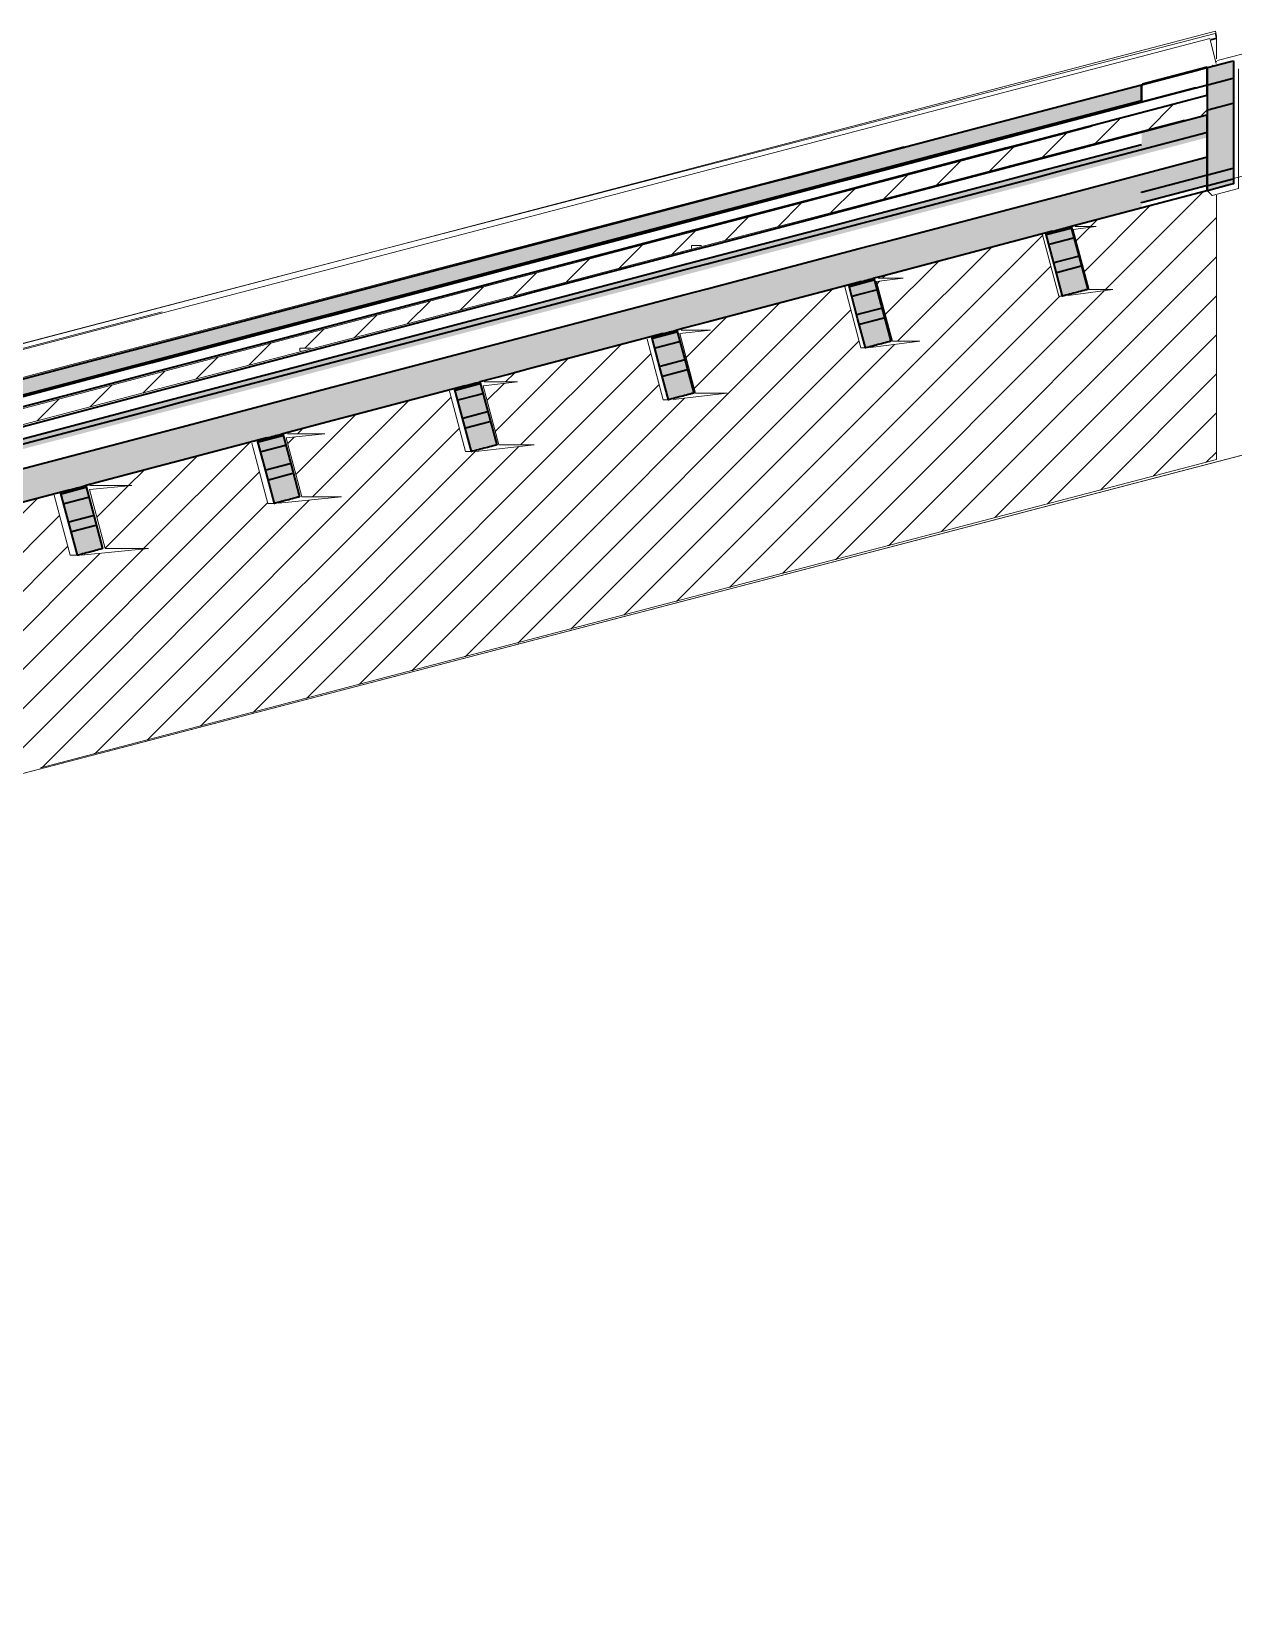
# Model space of a CAD drawing. Header units: millimetres. Extents: x 0 to 135734, y 0 to 59400.
# Drawn here: x 34627 to 37392, y 30054 to 33650 of the extents above; entities that cross this region are included whole.
import ezdxf

# ---------------------------------------------------------------- set-up
doc = ezdxf.new("R2010")
doc.units = ezdxf.units.MM
for name, color, linetype, lineweight in [('01_切断（構造・壁）', 7, 'Continuous', 35), ('03_切断（ガラス）', 5, 'Continuous', 13), ('05_断熱（仮）', 2, 'Continuous', 9), ('10_見えがかり', 7, 'Continuous', 13), ('12_見えがかり（ガラス）', 5, 'Continuous', 9), ('14_鏡面', 8, 'Continuous', 9)]:
    doc.layers.add(name, color=color, linetype=linetype, lineweight=lineweight)

msp = doc.modelspace()

# ---------------------------------------------------------------- hatches: boundary and pattern name
at = {"layer": '01_切断（構造・壁）', "true_color": 0xe9dcc4}
for points in [[(37391.5, 33582.2), (37391.5, 33332.7), (37391.5, 33299.2), (37384.4, 33297.4), (37331.5, 33283.3), (37331.5, 33532.8), (37331.5, 33566.3), (37384.4, 33580.4)], [(37180.3, 33280.1), (37305.7, 33313.1), (37330.1, 33319.5), (37330.1, 33313), (37330.1, 33295.5), (37305.7, 33289.1), (37180.3, 33256.1)], [(37391.5, 33311.2), (37384.4, 33309.4), (37331.5, 33295.3), (37331.5, 33319.3), (37384.4, 33333.4), (37391.5, 33335.2), (37391.5, 33332.7)], [(36976, 33190.4), (36980.2, 33191.5), (36984.4, 33192.6), (36988.6, 33193.7), (36992.8, 33194.8), (36997, 33195.9), (37001.2, 33197), (37005.4, 33198.2), (37009.6, 33199.3), (37013.7, 33200.4), (37013.8, 33200.4), (37013.9, 33200.4), (37014, 33200.4), (37014.1, 33200.5), (37014.3, 33200.5), (37014.5, 33200.6), (37014.9, 33200.7), (37015.5, 33200.8), (37016.6, 33201.1), (37017.9, 33201.5), (37035.9, 33133.9), (37056.5, 33056.5), (37055.2, 33056.2), (37054, 33055.9), (37053.4, 33055.7), (37053.1, 33055.6), (37052.8, 33055.6), (37052.7, 33055.5), (37052.5, 33055.5), (37052.4, 33055.5), (37052.4, 33055.4), (37052.3, 33055.4), (37048.1, 33054.3), (37043.9, 33053.2), (37039.7, 33052.1), (37035.5, 33051), (37031.3, 33049.8), (37027.2, 33048.7), (37023, 33047.6), (37018.8, 33046.5), (37014.6, 33045.4), (37010.4, 33044.3), (37006.2, 33043.2), (37001.2, 33041.8), (36998.5, 33041.1), (36980.5, 33108.8), (36959.9, 33186.1), (36962.6, 33186.8), (36967.7, 33188.1), (36971.8, 33189.2)], [(36966.9, 33160), (36960.9, 33182.4), (37019, 33197.7), (37024.9, 33175.2)], [(36980.5, 33108.8), (36978.1, 33117.9), (36987.7, 33120.4), (37036.1, 33133.2), (37042.1, 33110.7), (36987.7, 33096.4), (36984, 33095.5)], [(36522.9, 33071.2), (36527.1, 33072.3), (36531.3, 33073.4), (36535.5, 33074.5), (36539.7, 33075.7), (36543.9, 33076.8), (36548.1, 33077.9), (36552.3, 33079), (36556.4, 33080.1), (36560.6, 33081.2), (36560.7, 33081.2), (36560.8, 33081.3), (36560.9, 33081.3), (36561, 33081.3), (36561.2, 33081.4), (36561.4, 33081.4), (36561.8, 33081.5), (36562.4, 33081.7), (36563.5, 33082), (36564.8, 33082.3), (36582.9, 33014.5), (36603.4, 32937.4), (36602.1, 32937), (36600.9, 32936.7), (36600.3, 32936.6), (36600, 32936.5), (36599.7, 32936.4), (36599.6, 32936.3), (36599.4, 32936.3), (36599.3, 32936.3), (36599.3, 32936.3), (36599.2, 32936.3), (36595, 32935.1), (36590.8, 32934), (36586.6, 32932.9), (36582.4, 32931.8), (36578.2, 32930.7), (36574.1, 32929.6), (36569.9, 32928.5), (36565.7, 32927.4), (36561.5, 32926.2), (36557.3, 32925.1), (36553.1, 32924), (36548.1, 32922.7), (36545.4, 32922), (36527.3, 32989.9), (36506.8, 33066.9), (36509.5, 33067.6), (36514.5, 33069), (36518.7, 33070.1)], [(36528.2, 33044.6), (36513.8, 33040.8), (36507.8, 33063.2), (36528.2, 33068.6), (36565.8, 33078.5), (36571.8, 33056.1)], [(36527.3, 32989.9), (36524.9, 32998.8), (36531.1, 33000.4), (36583, 33014), (36589, 32991.6), (36584.3, 32990.3), (36531.1, 32976.4), (36530.9, 32976.3)], [(36069.8, 32952), (36074, 32953.2), (36078.2, 32954.3), (36082.4, 32955.4), (36086.6, 32956.5), (36090.8, 32957.6), (36095, 32958.7), (36099.2, 32959.8), (36103.3, 32960.9), (36107.5, 32962.1), (36107.6, 32962.1), (36107.7, 32962.1), (36107.8, 32962.1), (36107.9, 32962.2), (36108.1, 32962.2), (36108.3, 32962.3), (36108.7, 32962.4), (36109.3, 32962.5), (36110.4, 32962.8), (36111.7, 32963.2), (36129.8, 32895.1), (36150.3, 32818.2), (36149, 32817.9), (36147.8, 32817.6), (36147.2, 32817.4), (36146.9, 32817.3), (36146.6, 32817.2), (36146.5, 32817.2), (36146.3, 32817.2), (36146.2, 32817.1), (36146.2, 32817.1), (36146.1, 32817.1), (36141.9, 32816), (36137.7, 32814.9), (36133.5, 32813.8), (36129.3, 32812.6), (36125.2, 32811.5), (36121, 32810.4), (36116.8, 32809.3), (36112.6, 32808.2), (36108.4, 32807.1), (36104.2, 32806), (36100, 32804.9), (36095, 32803.5), (36092.3, 32802.8), (36074.1, 32871), (36053.7, 32947.8), (36056.4, 32948.5), (36061.4, 32949.8), (36065.6, 32950.9)], [(36060.7, 32921.6), (36054.7, 32944), (36056.4, 32944.5), (36112.7, 32959.4), (36118.7, 32936.9)], [(36074.1, 32871), (36071.8, 32879.6), (36127.7, 32894.3), (36129.9, 32894.9), (36135.9, 32872.4), (36127.7, 32870.3), (36077.8, 32857.2)], [(35616.7, 32832.9), (35620.9, 32834), (35625.1, 32835.1), (35629.3, 32836.2), (35633.5, 32837.3), (35637.7, 32838.4), (35641.9, 32839.6), (35646, 32840.7), (35650.2, 32841.8), (35654.4, 32842.9), (35658.6, 32844), (35676.8, 32775.7), (35697.2, 32699), (35693, 32697.9), (35688.8, 32696.8), (35684.6, 32695.7), (35680.4, 32694.6), (35676.2, 32693.5), (35672.1, 32692.4), (35667.9, 32691.3), (35663.7, 32690.1), (35659.5, 32689), (35655.3, 32687.9), (35651.1, 32686.8), (35646.9, 32685.7), (35641.9, 32684.4), (35639.2, 32683.6), (35620.9, 32752.1), (35600.6, 32828.6), (35603.3, 32829.3), (35608.3, 32830.7), (35612.5, 32831.8)], [(35650.5, 32813.8), (35607.5, 32802.5), (35601.6, 32824.9), (35650.5, 32837.8), (35659.6, 32840.2), (35665.6, 32817.7)], [(35682.8, 32753.3), (35624.7, 32738), (35620.9, 32752.1), (35618.7, 32760.4), (35676.8, 32775.7), (35676.8, 32775.7)], [(35163.6, 32713.7), (35167.8, 32714.8), (35172, 32715.9), (35176.2, 32717.1), (35180.4, 32718.2), (35184.6, 32719.3), (35188.7, 32720.4), (35192.9, 32721.5), (35197.1, 32722.6), (35201.3, 32723.7), (35201.4, 32723.8), (35201.5, 32723.8), (35201.6, 32723.8), (35201.7, 32723.8), (35201.9, 32723.9), (35202.1, 32723.9), (35202.4, 32724), (35203, 32724.2), (35204.2, 32724.5), (35205.5, 32724.8), (35223.8, 32656.3), (35244.1, 32579.9), (35242.8, 32579.5), (35241.6, 32579.2), (35241, 32579.1), (35240.7, 32579), (35240.4, 32578.9), (35240.3, 32578.9), (35240.1, 32578.8), (35240.1, 32578.8), (35240, 32578.8), (35239.9, 32578.8), (35235.7, 32577.7), (35231.5, 32576.5), (35227.3, 32575.4), (35223.2, 32574.3), (35219, 32573.2), (35214.8, 32572.1), (35210.6, 32571), (35206.4, 32569.9), (35202.2, 32568.8), (35198, 32567.7), (35193.8, 32566.5), (35188.8, 32565.2), (35186.1, 32564.5), (35167.8, 32633.1), (35147.5, 32709.4), (35150.2, 32710.2), (35155.2, 32711.5), (35159.4, 32712.6)], [(35154.4, 32683.3), (35148.5, 32705.7), (35206.5, 32721), (35212.5, 32698.6)], [(35229.7, 32634.1), (35171.6, 32618.8), (35167.8, 32633.1), (35165.6, 32641.3), (35223.7, 32656.5), (35223.8, 32656.3)], [(34710.5, 32594.6), (34714.7, 32595.7), (34718.9, 32596.8), (34723.1, 32597.9), (34727.3, 32599), (34731.4, 32600.1), (34735.6, 32601.2), (34739.8, 32602.3), (34744, 32603.5), (34748.2, 32604.6), (34748.3, 32604.6), (34748.4, 32604.6), (34748.5, 32604.6), (34748.6, 32604.7), (34748.8, 32604.7), (34749, 32604.8), (34749.3, 32604.9), (34749.9, 32605), (34751.1, 32605.3), (34752.4, 32605.7), (34770.7, 32536.8), (34791, 32460.7), (34789.7, 32460.4), (34788.5, 32460.1), (34788, 32459.9), (34787.6, 32459.8), (34787.4, 32459.8), (34787.2, 32459.7), (34787.1, 32459.7), (34787, 32459.7), (34786.9, 32459.6), (34786.8, 32459.6), (34782.6, 32458.5), (34778.4, 32457.4), (34774.3, 32456.3), (34770.1, 32455.2), (34765.9, 32454.1), (34761.7, 32452.9), (34757.5, 32451.8), (34753.3, 32450.7), (34749.1, 32449.6), (34744.9, 32448.5), (34740.8, 32447.4), (34735.7, 32446), (34732.9, 32445.3), (34714.6, 32514.2), (34694.3, 32590.3), (34697.1, 32591), (34702.1, 32592.3), (34706.3, 32593.4)], [(34701.3, 32564.1), (34695.3, 32586.6), (34753.4, 32601.8), (34759.4, 32579.4)], [(34776.6, 32514.9), (34718.5, 32499.7), (34714.6, 32514.2), (34712.5, 32522.1), (34770.6, 32537.4), (34770.7, 32536.8)]]:
    msp.add_hatch(color=8, dxfattribs=at).paths.add_polyline_path(points)
at = {"layer": '01_切断（構造・壁）'}
msp.add_hatch(color=7, dxfattribs=at).paths.add_polyline_path([(25725, 30477.5), (25658, 30459.9), (25316.2, 30370), (25316.2, 30376.1), (25316.2, 30407), (25658, 30496.9), (25725, 30514.5), (26067.2, 30604.5), (26134.3, 30622.2), (26476.6, 30712.1), (26543.6, 30729.8), (26885.9, 30819.8), (26953, 30837.5), (27295.3, 30927.4), (27362.3, 30945.1), (27704.6, 31035.1), (27771.6, 31052.8), (28114, 31142.7), (28181, 31160.4), (28523.3, 31250.4), (28590.3, 31268.1), (28932.7, 31358), (28999.6, 31375.7), (29342, 31465.7), (29409, 31483.4), (29751.4, 31573.4), (29818.3, 31591), (30160.8, 31681), (30227.6, 31698.7), (30570.1, 31788.7), (30637, 31806.3), (30979.5, 31896.3), (31046.3, 31914), (31388.8, 32004), (31455.6, 32021.6), (31798.2, 32111.6), (31865, 32129.3), (32207.5, 32219.3), (32274.3, 32236.9), (32616.9, 32326.9), (32683.6, 32344.6), (33026.2, 32434.6), (33093, 32452.2), (33435.6, 32542.3), (33502.3, 32559.9), (33844.9, 32649.9), (33911.6, 32667.5), (34254.3, 32757.6), (34321, 32775.2), (34663.7, 32865.2), (34730.3, 32882.8), (35073, 32972.9), (35139.6, 32990.5), (35482.4, 33080.5), (35549, 33098.1), (35891.7, 33188.2), (35958.3, 33205.8), (36301.1, 33295.8), (36367.7, 33313.4), (36710.4, 33403.5), (36777, 33421.1), (37115.9, 33510.1), (37180.3, 33527.1), (37180.3, 33521.1), (37180.3, 33490.1), (37115.9, 33473.1), (36777, 33384.1), (36710.4, 33366.5), (36367.7, 33276.4), (36301.1, 33258.8), (35958.3, 33168.8), (35891.7, 33151.2), (35549, 33061.1), (35482.4, 33043.5), (35139.6, 32953.5), (35073, 32935.9), (34730.3, 32845.8), (34663.7, 32828.2), (34321, 32738.2), (34254.3, 32720.6), (33911.6, 32630.5), (33844.9, 32612.9), (33502.3, 32522.9), (33435.6, 32505.3), (33093, 32415.2), (33026.2, 32397.6), (32683.6, 32307.6), (32616.9, 32289.9), (32274.3, 32199.9), (32207.5, 32182.3), (31865, 32092.3), (31798.2, 32074.6), (31455.6, 31984.6), (31388.8, 31967), (31046.3, 31877), (30979.5, 31859.3), (30637, 31769.3), (30570.1, 31751.7), (30227.6, 31661.7), (30160.8, 31644), (29818.3, 31554), (29751.4, 31536.4), (29409, 31446.4), (29342, 31428.7), (28999.6, 31338.7), (28932.7, 31321), (28590.3, 31231.1), (28523.3, 31213.4), (28181, 31123.4), (28114, 31105.7), (27771.6, 31015.8), (27704.6, 30998.1), (27362.3, 30908.1), (27295.3, 30890.4), (26953, 30800.5), (26885.9, 30782.8), (26543.6, 30692.8), (26476.6, 30675.1), (26134.3, 30585.2), (26067.2, 30567.5)])
at = {"layer": '05_断熱（仮）', "true_color": 0xf3d98b}
for points in [[(37331.5, 33469.3), (37384.4, 33483.4), (37391.5, 33485.2), (37391.5, 33335.2), (37384.4, 33333.4), (37331.5, 33319.3), (37331.5, 33435.8)], [(26382.3, 30550.4), (26721.7, 30639.6), (26788.2, 30657.1), (27127.5, 30746.3), (27194, 30763.8), (27533.4, 30853), (27599.8, 30870.6), (27939.2, 30959.8), (28005.7, 30977.3), (28345.1, 31066.5), (28411.5, 31084), (28751, 31173.3), (28817.3, 31190.8), (29156.8, 31280), (29223.2, 31297.5), (29562.7, 31386.7), (29629, 31404.2), (29968.5, 31493.5), (30034.8, 31511), (30374.4, 31600.2), (30440.7, 31617.7), (30780.2, 31706.9), (30846.5, 31724.4), (31186.1, 31813.7), (31252.4, 31831.1), (31592, 31920.4), (31658.2, 31937.9), (31997.8, 32027.1), (32064, 32044.6), (32403.7, 32133.9), (32469.9, 32151.3), (32809.5, 32240.6), (32875.7, 32258.1), (33215.4, 32347.3), (33281.5, 32364.8), (33621.2, 32454.1), (33687.4, 32471.5), (34027.1, 32560.8), (34093.2, 32578.3), (34433, 32667.5), (34499.1, 32685), (34838.8, 32774.3), (34904.9, 32791.7), (35244.7, 32881), (35310.7, 32898.4), (35650.5, 32987.8), (35716.6, 33005.2), (36056.4, 33094.5), (36122.4, 33111.9), (36462.3, 33201.2), (36528.2, 33218.6), (36868.1, 33308), (36934.1, 33325.4), (37266.9, 33412.8), (37305.1, 33422.9), (37180.3, 33390.1), (37180.3, 33396.6), (37180.3, 33418.1), (37330.1, 33457.5), (37330.1, 33429.5), (37330.1, 33425.6), (37330.1, 33405.5), (37266.9, 33388.8), (36934.1, 33301.4), (36868.1, 33284), (36528.2, 33194.6), (36462.3, 33177.2), (36122.4, 33087.9), (36056.4, 33070.5), (35716.6, 32981.2), (35650.5, 32963.8), (35310.7, 32874.4), (35244.7, 32857), (34904.9, 32767.7), (34838.8, 32750.3), (34499.1, 32661), (34433, 32643.5), (34093.2, 32554.3), (34027.1, 32536.8), (33687.4, 32447.5), (33621.2, 32430.1), (33281.5, 32340.8), (33215.4, 32323.3), (32875.7, 32234.1), (32809.5, 32216.6), (32469.9, 32127.3), (32403.7, 32109.9), (32064, 32020.6), (31997.8, 32003.1), (31658.2, 31913.9), (31592, 31896.4), (31252.4, 31807.1), (31186.1, 31789.7), (30846.5, 31700.4), (30780.2, 31682.9), (30440.7, 31593.7), (30374.4, 31576.2), (30034.8, 31487), (29968.5, 31469.5), (29629, 31380.2), (29562.7, 31362.7), (29223.2, 31273.5), (29156.8, 31256), (28817.3, 31166.8), (28751, 31149.3), (28411.5, 31060), (28345.1, 31042.5), (28005.7, 30953.3), (27939.2, 30935.8), (27599.8, 30846.6), (27533.4, 30829), (27194, 30739.8), (27127.5, 30722.3), (26788.2, 30633.1), (26721.7, 30615.6), (26382.3, 30526.4), (26315.8, 30508.8), (26045.5, 30437.8), (26045.5, 30461.8), (26315.8, 30532.8)], [(26045.5, 30339.8), (26045.5, 30373.7), (26045.5, 30392.8), (26097, 30406.3), (26448.3, 30498.7), (26499.9, 30512.3), (26851.6, 30604.8), (26903.2, 30618.3), (27254.9, 30710.9), (27306.6, 30724.4), (27658.2, 30816.9), (27710, 30830.5), (28061.5, 30923), (28113.4, 30936.6), (28464.8, 31029.1), (28516.7, 31042.7), (28868.1, 31135.1), (28920.1, 31148.7), (29271.4, 31241.2), (29323.5, 31254.8), (29674.8, 31347.3), (29726.9, 31360.9), (30078.1, 31453.3), (30130.2, 31467), (30481.4, 31559.4), (30533.6, 31573.1), (30884.7, 31665.4), (30937, 31679.2), (31288, 31771.5), (31340.3, 31785.2), (31691.3, 31877.6), (31743.7, 31891.3), (32094.6, 31983.6), (32147.1, 31997.4), (32497.9, 32089.7), (32550.5, 32103.5), (32901.2, 32195.8), (32953.9, 32209.6), (33304.6, 32301.8), (33357.2, 32315.7), (33707.9, 32407.9), (33760.6, 32421.7), (34111.2, 32514), (34164, 32527.8), (34514.5, 32620), (34567.4, 32633.9), (34917.8, 32726.1), (34970.7, 32740), (35321.1, 32832.2), (35374.1, 32846.1), (35724.4, 32938.2), (35777.5, 32952.2), (36127.7, 33044.3), (36180.9, 33058.2), (36531.1, 33150.4), (36584.3, 33164.3), (36934.4, 33256.4), (36987.7, 33270.4), (37330.1, 33360.5), (37330.1, 33327.2), (37330.1, 33307.5), (37330.1, 33286.7), (37330.1, 33283.5), (37330.1, 33283.5), (37330.1, 33313), (37330.1, 33319.5), (37305.7, 33313.1), (37180.3, 33280.1), (37180.3, 33246.6), (37180.3, 33244.1), (37018, 33201.4), (37019, 33197.7), (36960.9, 33182.4), (36959.9, 33186.1), (36962.6, 33186.8), (36967.7, 33188.1), (36971.8, 33189.2), (36975.6, 33190.2), (36934.4, 33179.4), (36584.3, 33087.3), (36564.9, 33082.2), (36565.8, 33078.5), (36528.2, 33068.6), (36507.8, 33063.2), (36506.8, 33066.9), (36509.5, 33067.6), (36514.5, 33069), (36518.7, 33070.1), (36522.9, 33071.2), (36527.1, 33072.3), (36531.3, 33073.4), (36534.8, 33074.4), (36531.1, 33073.4), (36180.9, 32981.2), (36127.7, 32967.3), (36111.7, 32963.1), (36112.7, 32959.4), (36056.4, 32944.5), (36054.7, 32944), (36053.7, 32947.8), (36056.4, 32948.5), (36061.4, 32949.8), (36065.6, 32950.9), (36069.8, 32952), (36074, 32953.2), (36078.2, 32954.3), (36080.1, 32954.8), (35777.5, 32875.2), (35724.4, 32861.2), (35658.6, 32843.9), (35659.6, 32840.2), (35650.5, 32837.8), (35601.6, 32824.9), (35600.6, 32828.6), (35603.3, 32829.3), (35608.3, 32830.7), (35612.5, 32831.8), (35616.7, 32832.9), (35620.9, 32834), (35624.6, 32835), (35374.1, 32769.1), (35321.1, 32755.2), (35205.5, 32724.8), (35206.5, 32721), (35148.5, 32705.7), (35147.5, 32709.4), (35150.2, 32710.2), (35155.2, 32711.5), (35159.4, 32712.6), (35163.6, 32713.7), (35167.8, 32714.8), (35168.9, 32715.1), (34970.7, 32663), (34917.8, 32649.1), (34752.4, 32605.6), (34753.4, 32601.8), (34695.3, 32586.6), (34694.3, 32590.3), (34697.1, 32591), (34702.1, 32592.3), (34706.3, 32593.4), (34710.5, 32594.6), (34713.3, 32595.3), (34567.4, 32556.9), (34514.5, 32543), (34299.3, 32486.4), (34300.3, 32482.7), (34242.2, 32467.4), (34241.2, 32471.1), (34244, 32471.8), (34249, 32473.2), (34253.2, 32474.3), (34257.4, 32475.4), (34257.7, 32475.5), (34164, 32450.8), (34111.2, 32437), (33846.2, 32367.3), (33847.2, 32363.5), (33789.1, 32348.3), (33788.1, 32351.9), (33791.2, 32352.8), (33796.7, 32354.2), (33800.8, 32355.3), (33802.1, 32355.7), (33760.6, 32344.7), (33707.9, 32330.9), (33393.1, 32248.1), (33394.1, 32244.4), (33336, 32229.1), (33335, 32232.8), (33338.1, 32233.6), (33343.6, 32235.1), (33347.7, 32236.1), (33349.8, 32236.7), (33304.6, 32224.8), (32953.9, 32132.6), (32940, 32128.9), (32941, 32125.2), (32882.9, 32109.9), (32881.9, 32113.6), (32885, 32114.4), (32890.5, 32115.9), (32894.6, 32117), (32898.7, 32118.1), (32902.8, 32119.2), (32907, 32120.3), (32908.8, 32120.8), (32901.2, 32118.8), (32550.5, 32026.5), (32497.9, 32012.7), (32486.9, 32009.8), (32487.9, 32006.1), (32469.9, 32001.3), (32429.7, 31990.8), (32428.8, 31994.4), (32431.8, 31995.3), (32437.4, 31996.7), (32441.5, 31997.8), (32445.6, 31998.9), (32449.7, 32000), (32453.9, 32001.1), (32455.6, 32001.6), (32147.1, 31920.4), (32094.6, 31906.6), (32033.8, 31890.6), (32034.8, 31886.9), (31997.8, 31877.1), (31976.6, 31871.6), (31975.6, 31875.3), (31978.7, 31876.1), (31984.2, 31877.6), (31988.4, 31878.7), (31992.5, 31879.8), (31996.6, 31880.9), (31999.8, 31881.7), (31743.7, 31814.3), (31691.3, 31800.6), (31580.7, 31771.5), (31581.7, 31767.7), (31523.5, 31752.4), (31522.5, 31756.1), (31525.3, 31756.9), (31530.4, 31758.2), (31534.5, 31759.3), (31538.7, 31760.4), (31542.9, 31761.5), (31544.5, 31762), (31340.3, 31708.2), (31288, 31694.5), (31127.6, 31652.3), (31128.6, 31648.6), (31070.4, 31633.3), (31069.4, 31637), (31072.5, 31637.8), (31078, 31639.2), (31082.2, 31640.3), (31086.3, 31641.4), (31089, 31642.1), (30937, 31602.2), (30884.7, 31588.4), (30674.5, 31533.1), (30675.5, 31529.4), (30617.3, 31514.1), (30616.3, 31517.8), (30619.1, 31518.5), (30624.1, 31519.9), (30628.3, 31521), (30632.5, 31522.1), (30633.5, 31522.4), (30533.6, 31496.1), (30481.4, 31482.4), (30221.4, 31414), (30222.4, 31410.3), (30164.2, 31394.9), (30163.2, 31398.6), (30166, 31399.4), (30171, 31400.7), (30175.2, 31401.8), (30177.7, 31402.5), (30130.2, 31390), (30078.1, 31376.3), (29768.3, 31294.8), (29769.3, 31291.1), (29711, 31275.8), (29710, 31279.5), (29713.2, 31280.3), (29718.7, 31281.8), (29722.8, 31282.9), (29723.5, 31283), (29674.8, 31270.3), (29323.5, 31177.8), (29315.2, 31175.7), (29316.2, 31171.9), (29257.9, 31156.6), (29256.9, 31160.3), (29260.1, 31161.1), (29265.6, 31162.6), (29269.7, 31163.7), (29273.9, 31164.8), (29278, 31165.9), (29282.1, 31167), (29282.6, 31167.1), (29271.4, 31164.2), (28920.1, 31071.7), (28868.1, 31058.1), (28862.1, 31056.5), (28863.1, 31052.8), (28817.3, 31040.8), (28804.8, 31037.5), (28803.8, 31041.1), (28807, 31042), (28812.5, 31043.4), (28816.6, 31044.5), (28820.7, 31045.6), (28824.9, 31046.7), (28829, 31047.8), (28831.1, 31048.4), (28516.7, 30965.7), (28464.8, 30952.1), (28409, 30937.4), (28410, 30933.6), (28351.7, 30918.3), (28350.7, 30922), (28353.5, 30922.7), (28358.6, 30924.1), (28362.8, 30925.2), (28367, 30926.3), (28371.2, 30927.4), (28375.4, 30928.5), (28375.5, 30928.6), (28113.4, 30859.6), (28061.5, 30846), (27955.9, 30818.2), (27956.9, 30814.4), (27939.2, 30809.8), (27898.6, 30799.1), (27897.6, 30802.8), (27900.4, 30803.6), (27905.5, 30804.9), (27909.7, 30806), (27913.9, 30807.1), (27918.1, 30808.2), (27920.1, 30808.8), (27710, 30753.5), (27658.2, 30739.9), (27502.8, 30699), (27503.8, 30695.3), (27445.4, 30679.9), (27444.4, 30683.6), (27447.6, 30684.5), (27453.2, 30685.9), (27457.3, 30687), (27461.4, 30688.1), (27464.3, 30688.9), (27306.6, 30647.4), (27254.9, 30633.9), (27049.7, 30579.9), (27050.7, 30576.1), (26992.3, 30560.8), (26991.3, 30564.5), (26994.2, 30565.2), (26999.2, 30566.6), (27003.5, 30567.7), (27007.7, 30568.8), (27008.7, 30569.1), (26903.2, 30541.3), (26851.6, 30527.8), (26596.6, 30460.7), (26597.6, 30457), (26539.2, 30441.6), (26538.2, 30445.3), (26541.4, 30446.2), (26546.9, 30447.6), (26551.1, 30448.7), (26553.3, 30449.3), (26499.9, 30435.3), (26448.3, 30421.7), (26143.5, 30341.5), (26144.5, 30337.8), (26086.1, 30322.5), (26085.1, 30326.1), (26088.3, 30327), (26093.8, 30328.5), (26097.4, 30329.4), (26097, 30329.3), (26045.5, 30315.8), (26045.5, 30336.7)], [(37036.1, 33133.2), (36987.7, 33120.4), (36978.1, 33117.9), (36966.9, 33160), (37024.9, 33175.2), (37035.9, 33133.9)], [(36583, 33014), (36531.1, 33000.4), (36524.9, 32998.8), (36513.8, 33040.8), (36528.2, 33044.6), (36571.8, 33056.1), (36582.9, 33014.5)], [(36129.9, 32894.9), (36127.7, 32894.3), (36071.8, 32879.6), (36060.7, 32921.6), (36118.7, 32936.9), (36129.8, 32895.1)], [(35618.7, 32760.4), (35607.5, 32802.5), (35650.5, 32813.8), (35665.6, 32817.7), (35676.8, 32775.7)], [(35165.6, 32641.3), (35154.4, 32683.3), (35212.5, 32698.6), (35223.7, 32656.5)], [(34712.5, 32522.1), (34701.3, 32564.1), (34759.4, 32579.4), (34770.6, 32537.4)]]:
    msp.add_hatch(color=8, dxfattribs=at).paths.add_polyline_path(points)
at = {"layer": '14_鏡面', "true_color": 0xdce5ee}
h = msp.add_hatch(dxfattribs=at)
h.set_pattern_fill('ANSI31', scale=20)
h.paths.add_polyline_path([(37352.4, 33634.9), (37352.4, 33634.9), (37352.4, 33578.3), (37338.5, 33631.3)])
h = msp.add_hatch(dxfattribs=at)
h.set_pattern_fill('ANSI31', scale=20)
h.paths.add_polyline_path([(37352.8, 33595.4), (37352.8, 33595.4), (37352.8, 33573.8), (37352.4, 33573.7), (37352.4, 33595.3)])
h = msp.add_hatch(dxfattribs=at)
h.set_pattern_fill('ANSI31', scale=20)
h.paths.add_polyline_path([(37352.4, 33573.7), (37330.6, 33567.9), (37352.3, 33574.8), (37352.4, 33574.9)])
h = msp.add_hatch(dxfattribs=at)
h.set_pattern_fill('ANSI31', scale=20)
h.paths.add_polyline_path([(25987, 30508.6), (37330, 33500.6), (37330, 33459.5), (36176.5, 33157.2), (36144.9, 33157.2), (36144.9, 33151.2), (36153.6, 33151.2), (35276.9, 32921.4), (35244.9, 32921.4), (35244.9, 32915.4), (35254, 32915.4), (34377.3, 32685.6), (34344.9, 32685.6), (34344.9, 32679.6), (34354.4, 32679.6), (33477.6, 32449.8), (33444.9, 32449.8), (33444.9, 32443.8), (33454.8, 32443.8), (32578, 32214), (32544.9, 32214), (32544.9, 32208), (32555.1, 32208), (31678.4, 31978.2), (31644.9, 31978.2), (31644.9, 31972.2), (31655.5, 31972.2), (30778.8, 31742.4), (30744.9, 31742.4), (30744.9, 31736.4), (30755.9, 31736.4), (29878.4, 31506.7), (29845, 31506.7), (29845, 31500.7), (29855.4, 31500.7), (28977.3, 31270.9), (28945, 31270.9), (28945, 31264.9), (28954.4, 31264.9), (28076.3, 31035.1), (28045, 31035.1), (28045, 31029.1), (28045.8, 31029.1), (28045.8, 31029.1), (28053.4, 31029.1), (27175.3, 30799.3), (27145, 30799.3), (27145, 30793.3), (27152.4, 30793.3), (26826.1, 30707.9), (26724.5, 30679.8), (26286.6, 30565), (26245.1, 30565), (26245, 30557.5), (26257.9, 30557.5), (25999, 30489.7), (25999, 30487.1), (25987, 30484.1)])
h = msp.add_hatch(dxfattribs=at)
h.set_pattern_fill('ANSI31', scale=20)
h.paths.add_polyline_path([(37352.4, 32665.3), (35583.1, 32201.8), (33813.9, 31738.2), (32831.8, 31480.9), (32589.1, 31417.6), (32192.1, 31313.3), (32044.7, 31274.7), (30275.5, 30811.1), (28506.3, 30347.6), (27397.6, 30057.1), (27692.7, 30458.8), (27747.8, 30488.7), (27091.4, 30477.5), (27067.5, 30567.5), (27320.8, 30580), (27056.2, 30580), (27406.5, 30672.1), (27441.9, 30538.7), (27496.9, 30538.7), (27775.1, 30554.2), (27555.2, 30554.2), (27520, 30687.1), (27736.7, 30699.1), (27509.1, 30699.1), (27861, 30791.7), (27896.6, 30657.9), (27949.5, 30657.9), (28246, 30673.4), (28007.8, 30673.4), (27972.6, 30806), (28207.5, 30818.3), (27961.9, 30818.3), (28315.6, 30911.3), (28351.3, 30777), (28402.1, 30777), (28689.4, 30792.5), (28460.5, 30792.5), (28425.2, 30925.3), (28650.9, 30937.4), (28414.8, 30937.4), (28770.2, 31030.9), (28805.9, 30896.2), (28854.8, 30896.2), (29108.3, 30911.7), (28913.1, 30911.7), (28877.7, 31044.9), (29069.8, 31056.6), (28867.7, 31056.6), (29224.7, 31150.5), (29260.6, 31015.4), (29307.4, 31015.4), (29552.7, 31030.8), (29365.7, 31030.8), (29330.3, 31164.2), (29514.2, 31175.8), (29320.6, 31175.8), (29679.3, 31270.1), (29715.3, 31134.5), (29760, 31134.5), (29997.1, 31150), (29818.3, 31150), (29782.8, 31283.5), (29958.6, 31294.9), (29773.5, 31294.9), (30133.8, 31389.7), (30170, 31253.7), (30212.7, 31253.7), (30462.9, 31269.1), (30270.9, 31269.1), (30235.5, 31402.4), (30424.4, 31414.1), (30226.3, 31414.1), (30588.4, 31509.3), (30624.6, 31372.8), (30665.3, 31372.8), (30906.3, 31388.3), (30723.5, 31388.3), (30688, 31521.7), (30867.8, 31533.2), (30679.2, 31533.2), (31042.9, 31628.9), (31079.3, 31492), (31117.9, 31492), (31330.4, 31507.5), (31176.1, 31507.5), (31140.5, 31641.4), (31291.9, 31652.4), (31132.1, 31652.4), (31497.5, 31748.5), (31534, 31611.2), (31570.5, 31611.2), (31793, 31626.6), (31628.7, 31626.6), (31593.1, 31760.4), (31754.5, 31771.6), (31585, 31771.6), (31952, 31868.1), (31988.6, 31730.3), (32023.1, 31730.3), (32219.2, 31745.8), (32081.3, 31745.8), (32045.6, 31880.1), (32180.7, 31890.7), (32037.8, 31890.7), (32406.6, 31987.7), (32443.3, 31849.5), (32475.7, 31849.5), (32663.6, 31864.9), (32533.9, 31864.9), (32498.1, 31999.4), (32625.1, 32009.9), (32490.7, 32009.9), (32861.1, 32107.3), (32897.9, 31968.7), (32928.3, 31968.7), (33108, 31984.1), (32986.4, 31984.1), (32950.7, 32118.8), (33069.5, 32129), (32943.6, 32129), (33315.6, 32226.9), (33352.6, 32087.8), (33380.9, 32087.8), (33552.5, 32103.2), (33439, 32103.2), (33403.2, 32238.2), (33514, 32248.2), (33396.5, 32248.2), (33770.2, 32346.5), (33807.2, 32207), (33833.5, 32207), (33996.9, 32222.4), (33891.6, 32222.4), (33855.7, 32357.7), (33958.4, 32367.4), (33849.4, 32367.4), (34224.7, 32466.1), (34261.9, 32326.1), (34286.1, 32326.1), (34453.5, 32341.6), (34344.2, 32341.6), (34308.3, 32476.7), (34415, 32486.5), (34302.3, 32486.5), (34679.2, 32585.7), (34716.5, 32445.3), (34738.7, 32445.3), (34896.9, 32460.7), (34796.8, 32460.7), (34760.8, 32596.2), (34858.4, 32605.7), (34755.1, 32605.7), (35133.7, 32705.3), (35171.1, 32564.5), (35191.3, 32564.5), (35340.3, 32579.9), (35249.4, 32579.9), (35213.3, 32715.7), (35301.8, 32724.8), (35208, 32724.8), (35588.2, 32824.9), (35625.7, 32683.6), (35643.9, 32683.6), (35783.7, 32699), (35702, 32699), (35665.8, 32835.2), (35745.2, 32844), (35660.9, 32844), (36042.7, 32944.5), (36080.4, 32802.8), (36096.5, 32802.8), (36227.1, 32818.2), (36154.5, 32818.2), (36118.2, 32954.9), (36188.6, 32963.2), (36113.8, 32963.2), (36497.2, 33064.1), (36535, 32922), (36549.1, 32922), (36670.6, 32937.4), (36607.1, 32937.4), (36570.7, 33074.5), (36632.1, 33082.3), (36566.7, 33082.3), (36951.7, 33183.7), (36989.6, 33041.1), (37001.7, 33041.1), (37114, 33056.5), (37059.7, 33056.5), (37023.1, 33194.3), (37075.5, 33201.5), (37019.6, 33201.5), (37330.1, 33283.2), (37330.1, 33284.6), (37342.9, 33272.4), (37352.4, 33274.9)])
h = msp.add_hatch(dxfattribs=at)
h.set_pattern_fill('ANSI31', scale=20)
h.paths.add_polyline_path([(37352.8, 33170.8), (37352.8, 33029.3), (37352.8, 32746.2), (37352.4, 32746), (37352.4, 33274.9), (37352.8, 33275)])
h = msp.add_hatch(dxfattribs=at)
h.set_pattern_fill('ANSI31', scale=20)
h.paths.add_polyline_path([(36687.9, 32491.1), (35136.3, 32084.5), (33963.4, 31777.1), (33831.2, 31742.7), (36689, 32491.5)])

# ---------------------------------------------------------------- linework, layer by layer
at = {"layer": '01_切断（構造・壁）'}
for points in [[(34499.1, 32782), (34838.8, 32871.3), (34904.9, 32888.7), (35244.7, 32978), (35310.7, 32995.4), (35650.5, 33084.8), (35716.6, 33102.2), (36056.4, 33191.5), (36122.4, 33208.9), (36462.3, 33298.2), (36528.2, 33315.6), (36868.1, 33405), (36934.1, 33422.4), (37266.9, 33509.8), (37305.1, 33519.9), (37180.3, 33487.1), (37180.3, 33493.6), (37180.3, 33527.1), (37305.7, 33560.1), (37330.1, 33566.5), (37330.1, 33560), (37330.1, 33526.5), (37330.1, 33522.6), (37330.1, 33502.5), (37266.9, 33485.8), (36934.1, 33398.4), (36868.1, 33381), (36528.2, 33291.6), (36462.3, 33274.2), (36122.4, 33184.9), (36056.4, 33167.5), (35716.6, 33078.2), (35650.5, 33060.8), (35310.7, 32971.4), (35244.7, 32954), (34904.9, 32864.7), (34838.8, 32847.3), (34499.1, 32758)], [(37391.5, 33582.2), (37391.5, 33332.7), (37391.5, 33299.2), (37384.4, 33297.4), (37331.5, 33283.3), (37331.5, 33532.8), (37331.5, 33566.3), (37384.4, 33580.4), (37391.5, 33582.2)], [(37391.5, 33582.2), (37391.5, 33332.7), (37391.5, 33299.2), (37384.4, 33297.4), (37331.5, 33283.3), (37331.5, 33532.8), (37331.5, 33566.3), (37384.4, 33580.4), (37391.5, 33582.2)], [(34321, 32775.2), (34663.7, 32865.2), (34730.3, 32882.8), (35073, 32972.9), (35139.6, 32990.5), (35482.4, 33080.5), (35549, 33098.1), (35891.7, 33188.2), (35958.3, 33205.8), (36301.1, 33295.8), (36367.7, 33313.4), (36710.4, 33403.5), (36777, 33421.1), (37115.9, 33510.1), (37180.3, 33527.1), (37180.3, 33521.1), (37180.3, 33490.1), (37115.9, 33473.1), (36777, 33384.1), (36710.4, 33366.5), (36367.7, 33276.4), (36301.1, 33258.8), (35958.3, 33168.8), (35891.7, 33151.2), (35549, 33061.1), (35482.4, 33043.5), (35139.6, 32953.5), (35073, 32935.9), (34730.3, 32845.8), (34663.7, 32828.2), (34321, 32738.2)], [(37306.1, 33520.2), (37329.1, 33526.2)], [(37332.5, 33526.6), (37384.4, 33540.4), (37390.5, 33542)], [(37332.5, 33469.6), (37384.4, 33483.4), (37390.5, 33485)], [(34567.4, 32730.9), (34917.8, 32823.1), (34970.7, 32837), (35321.1, 32929.2), (35374.1, 32943.1), (35724.4, 33035.2), (35777.5, 33049.2), (36127.7, 33141.3), (36180.9, 33155.2), (36531.1, 33247.4), (36584.3, 33261.3), (36934.4, 33353.4), (36987.7, 33367.4), (37330.1, 33457.5), (37330.1, 33327.2), (37330.1, 33307.5), (37330.1, 33286.7), (37330.1, 33283.5), (37018, 33201.4), (37035.9, 33133.9), (37056.5, 33056.5), (37055.2, 33056.2), (37054, 33055.9), (37053.4, 33055.7), (37053.1, 33055.6), (37052.8, 33055.6), (37052.7, 33055.5), (37052.5, 33055.5), (37052.4, 33055.5), (37052.4, 33055.4), (37052.3, 33055.4), (37048.1, 33054.3), (37043.9, 33053.2), (37039.7, 33052.1), (37035.5, 33051), (37031.3, 33049.8), (37027.2, 33048.7), (37023, 33047.6), (37018.8, 33046.5), (37014.6, 33045.4), (37010.4, 33044.3), (37006.2, 33043.2), (37001.2, 33041.8), (36998.5, 33041.1), (36980.5, 33108.8), (36959.9, 33186.1), (36962.6, 33186.8), (36967.7, 33188.1), (36971.8, 33189.2), (36975.6, 33190.2), (36934.4, 33179.4), (36584.3, 33087.3), (36564.9, 33082.2), (36582.9, 33014.5), (36603.4, 32937.4), (36602.1, 32937), (36600.9, 32936.7), (36600.3, 32936.6), (36600, 32936.5), (36599.7, 32936.4), (36599.6, 32936.3), (36599.4, 32936.3), (36599.3, 32936.3), (36599.3, 32936.3), (36599.2, 32936.3), (36595, 32935.1), (36590.8, 32934), (36586.6, 32932.9), (36582.4, 32931.8), (36578.2, 32930.7), (36574.1, 32929.6), (36569.9, 32928.5), (36565.7, 32927.4), (36561.5, 32926.2), (36557.3, 32925.1), (36553.1, 32924), (36548.1, 32922.7), (36545.4, 32922), (36527.3, 32989.9), (36506.8, 33066.9), (36509.5, 33067.6), (36514.5, 33069), (36518.7, 33070.1), (36522.9, 33071.2), (36527.1, 33072.3), (36531.3, 33073.4), (36534.8, 33074.4), (36531.1, 33073.4), (36180.9, 32981.2), (36127.7, 32967.3), (36111.7, 32963.1), (36129.8, 32895.1), (36150.3, 32818.2), (36149, 32817.9), (36147.8, 32817.6), (36147.2, 32817.4), (36146.9, 32817.3), (36146.6, 32817.2), (36146.5, 32817.2), (36146.3, 32817.2), (36146.2, 32817.1), (36146.2, 32817.1), (36146.1, 32817.1), (36141.9, 32816), (36137.7, 32814.9), (36133.5, 32813.8), (36129.3, 32812.6), (36125.2, 32811.5), (36121, 32810.4), (36116.8, 32809.3), (36112.6, 32808.2), (36108.4, 32807.1), (36104.2, 32806), (36100, 32804.9), (36095, 32803.5), (36092.3, 32802.8), (36074.1, 32871), (36053.7, 32947.8), (36056.4, 32948.5), (36061.4, 32949.8), (36065.6, 32950.9), (36069.8, 32952), (36074, 32953.2), (36078.2, 32954.3), (36080.1, 32954.8), (35777.5, 32875.2), (35724.4, 32861.2), (35658.6, 32843.9), (35676.8, 32775.7), (35697.2, 32699), (35693, 32697.9), (35688.8, 32696.8), (35684.6, 32695.7), (35680.4, 32694.6), (35676.2, 32693.5), (35672.1, 32692.4), (35667.9, 32691.3), (35663.7, 32690.1), (35659.5, 32689), (35655.3, 32687.9), (35651.1, 32686.8), (35646.9, 32685.7), (35641.9, 32684.4), (35639.2, 32683.6), (35620.9, 32752.1), (35600.6, 32828.6), (35603.3, 32829.3), (35608.3, 32830.7), (35612.5, 32831.8), (35616.7, 32832.9), (35620.9, 32834), (35624.6, 32835), (35374.1, 32769.1), (35321.1, 32755.2), (35205.5, 32724.8), (35223.8, 32656.3), (35244.1, 32579.9), (35242.8, 32579.5), (35241.6, 32579.2), (35241, 32579.1), (35240.7, 32579), (35240.4, 32578.9), (35240.3, 32578.9), (35240.1, 32578.8), (35240.1, 32578.8), (35240, 32578.8), (35239.9, 32578.8), (35235.7, 32577.7), (35231.5, 32576.5), (35227.3, 32575.4), (35223.2, 32574.3), (35219, 32573.2), (35214.8, 32572.1), (35210.6, 32571), (35206.4, 32569.9), (35202.2, 32568.8), (35198, 32567.7), (35193.8, 32566.5), (35188.8, 32565.2), (35186.1, 32564.5), (35167.8, 32633.1), (35147.5, 32709.4), (35150.2, 32710.2), (35155.2, 32711.5), (35159.4, 32712.6), (35163.6, 32713.7), (35167.8, 32714.8), (35168.9, 32715.1), (34970.7, 32663), (34917.8, 32649.1), (34752.4, 32605.6), (34770.7, 32536.8), (34791, 32460.7), (34789.7, 32460.4), (34788.5, 32460.1), (34788, 32459.9), (34787.6, 32459.8), (34787.4, 32459.8), (34787.2, 32459.7), (34787.1, 32459.7), (34787, 32459.7), (34786.9, 32459.6), (34786.8, 32459.6), (34782.6, 32458.5), (34778.4, 32457.4), (34774.3, 32456.3), (34770.1, 32455.2), (34765.9, 32454.1), (34761.7, 32452.9), (34757.5, 32451.8), (34753.3, 32450.7), (34749.1, 32449.6), (34744.9, 32448.5), (34740.8, 32447.4), (34735.7, 32446), (34732.9, 32445.3), (34714.6, 32514.2), (34694.3, 32590.3), (34697.1, 32591), (34702.1, 32592.3), (34706.3, 32593.4), (34710.5, 32594.6), (34713.3, 32595.3), (34567.4, 32556.9)], [(34567.4, 32690.9), (34917.8, 32783.1), (34970.7, 32797), (35321.1, 32889.2), (35374.1, 32903.1), (35724.4, 32995.2), (35777.5, 33009.2), (36127.7, 33101.3), (36180.9, 33115.2), (36531.1, 33207.4), (36584.3, 33221.3), (36934.4, 33313.4), (36987.7, 33327.4), (37329.1, 33417.2)], [(34499.1, 32685), (34838.8, 32774.3), (34904.9, 32791.7), (35244.7, 32881), (35310.7, 32898.4), (35650.5, 32987.8), (35716.6, 33005.2), (36056.4, 33094.5), (36122.4, 33111.9), (36462.3, 33201.2), (36528.2, 33218.6), (36868.1, 33308), (36934.1, 33325.4), (37179.8, 33390)], [(34567.4, 32633.9), (34917.8, 32726.1), (34970.7, 32740), (35321.1, 32832.2), (35374.1, 32846.1), (35724.4, 32938.2), (35777.5, 32952.2), (36127.7, 33044.3), (36180.9, 33058.2), (36531.1, 33150.4), (36584.3, 33164.3), (36934.4, 33256.4), (36987.7, 33270.4), (37329.1, 33360.2)], [(37180.3, 33279.6), (37180.3, 33280.1), (37305.7, 33313.1), (37329.1, 33319.2)], [(37332.5, 33319.6), (37384.4, 33333.4), (37390.5, 33335)], [(37332.5, 33295.6), (37384.4, 33309.4), (37390.5, 33311)], [(37180.3, 33255.6), (37180.3, 33256.1), (37305.7, 33289.1), (37329.1, 33295.2)], [(36976, 33190.4), (36980.2, 33191.5), (36984.4, 33192.6), (36988.6, 33193.7), (36992.8, 33194.8), (36997, 33195.9), (37001.2, 33197), (37005.4, 33198.2), (37009.6, 33199.3), (37013.7, 33200.4), (37013.8, 33200.4), (37013.9, 33200.4), (37014, 33200.4), (37014.1, 33200.5), (37014.3, 33200.5), (37014.5, 33200.6), (37014.9, 33200.7), (37015.5, 33200.8), (37016.6, 33201.1), (37017.9, 33201.5), (37035.9, 33133.9), (37056.5, 33056.5), (37055.2, 33056.2), (37054, 33055.9), (37053.4, 33055.7), (37053.1, 33055.6), (37052.8, 33055.6), (37052.7, 33055.5), (37052.5, 33055.5), (37052.4, 33055.5), (37052.4, 33055.4), (37052.3, 33055.4), (37048.1, 33054.3), (37043.9, 33053.2), (37039.7, 33052.1), (37035.5, 33051), (37031.3, 33049.8), (37027.2, 33048.7), (37023, 33047.6), (37018.8, 33046.5), (37014.6, 33045.4), (37010.4, 33044.3), (37006.2, 33043.2), (37001.2, 33041.8), (36998.5, 33041.1), (36980.5, 33108.8), (36959.9, 33186.1), (36962.6, 33186.8), (36967.7, 33188.1), (36971.8, 33189.2), (36976, 33190.4)], [(36961.9, 33182.7), (37018, 33197.4)], [(36967.8, 33160.2), (37024, 33175)], [(36979, 33118.1), (36987.7, 33120.4), (37035.1, 33132.9)], [(36985, 33095.7), (36987.7, 33096.4), (37041.1, 33110.5)], [(36522.9, 33071.2), (36527.1, 33072.3), (36531.3, 33073.4), (36535.5, 33074.5), (36539.7, 33075.7), (36543.9, 33076.8), (36548.1, 33077.9), (36552.3, 33079), (36556.4, 33080.1), (36560.6, 33081.2), (36560.7, 33081.2), (36560.8, 33081.3), (36560.9, 33081.3), (36561, 33081.3), (36561.2, 33081.4), (36561.4, 33081.4), (36561.8, 33081.5), (36562.4, 33081.7), (36563.5, 33082), (36564.8, 33082.3), (36582.9, 33014.5), (36603.4, 32937.4), (36602.1, 32937), (36600.9, 32936.7), (36600.3, 32936.6), (36600, 32936.5), (36599.7, 32936.4), (36599.6, 32936.3), (36599.4, 32936.3), (36599.3, 32936.3), (36599.3, 32936.3), (36599.2, 32936.3), (36595, 32935.1), (36590.8, 32934), (36586.6, 32932.9), (36582.4, 32931.8), (36578.2, 32930.7), (36574.1, 32929.6), (36569.9, 32928.5), (36565.7, 32927.4), (36561.5, 32926.2), (36557.3, 32925.1), (36553.1, 32924), (36548.1, 32922.7), (36545.4, 32922), (36527.3, 32989.9), (36506.8, 33066.9), (36509.5, 33067.6), (36514.5, 33069), (36518.7, 33070.1), (36522.9, 33071.2)], [(36508.8, 33063.5), (36528.2, 33068.6), (36564.9, 33078.3)], [(36514.7, 33041.1), (36528.2, 33044.6), (36570.8, 33055.8)], [(36525.9, 32999), (36531.1, 33000.4), (36582, 33013.7)], [(36531.9, 32976.6), (36584.3, 32990.3), (36588, 32991.3)], [(36069.8, 32952), (36074, 32953.2), (36078.2, 32954.3), (36082.4, 32955.4), (36086.6, 32956.5), (36090.8, 32957.6), (36095, 32958.7), (36099.2, 32959.8), (36103.3, 32960.9), (36107.5, 32962.1), (36107.6, 32962.1), (36107.7, 32962.1), (36107.8, 32962.1), (36107.9, 32962.2), (36108.1, 32962.2), (36108.3, 32962.3), (36108.7, 32962.4), (36109.3, 32962.5), (36110.4, 32962.8), (36111.7, 32963.2), (36129.8, 32895.1), (36150.3, 32818.2), (36149, 32817.9), (36147.8, 32817.6), (36147.2, 32817.4), (36146.9, 32817.3), (36146.6, 32817.2), (36146.5, 32817.2), (36146.3, 32817.2), (36146.2, 32817.1), (36146.2, 32817.1), (36146.1, 32817.1), (36141.9, 32816), (36137.7, 32814.9), (36133.5, 32813.8), (36129.3, 32812.6), (36125.2, 32811.5), (36121, 32810.4), (36116.8, 32809.3), (36112.6, 32808.2), (36108.4, 32807.1), (36104.2, 32806), (36100, 32804.9), (36095, 32803.5), (36092.3, 32802.8), (36074.1, 32871), (36053.7, 32947.8), (36056.4, 32948.5), (36061.4, 32949.8), (36065.6, 32950.9), (36069.8, 32952)], [(36055.7, 32944.3), (36056.4, 32944.5), (36111.8, 32959.1)], [(36061.6, 32921.9), (36117.7, 32936.7)], [(36072.8, 32879.8), (36127.7, 32894.3), (36128.9, 32894.6)], [(36078.8, 32857.4), (36127.7, 32870.3), (36134.9, 32872.2)], [(35616.7, 32832.9), (35620.9, 32834), (35625.1, 32835.1), (35629.3, 32836.2), (35633.5, 32837.3), (35637.7, 32838.4), (35641.9, 32839.6), (35646, 32840.7), (35650.2, 32841.8), (35654.4, 32842.9), (35658.6, 32844), (35676.8, 32775.7), (35697.2, 32699), (35693, 32697.9), (35688.8, 32696.8), (35684.6, 32695.7), (35680.4, 32694.6), (35676.2, 32693.5), (35672.1, 32692.4), (35667.9, 32691.3), (35663.7, 32690.1), (35659.5, 32689), (35655.3, 32687.9), (35651.1, 32686.8), (35646.9, 32685.7), (35641.9, 32684.4), (35639.2, 32683.6), (35620.9, 32752.1), (35600.6, 32828.6), (35603.3, 32829.3), (35608.3, 32830.7), (35612.5, 32831.8), (35616.7, 32832.9)], [(35602.5, 32825.1), (35650.5, 32837.8), (35658.7, 32839.9)], [(35608.5, 32802.7), (35650.5, 32813.8), (35664.6, 32817.5)], [(35619.7, 32760.7), (35675.8, 32775.5)], [(35625.7, 32738.3), (35681.8, 32753)], [(35163.6, 32713.7), (35167.8, 32714.8), (35172, 32715.9), (35176.2, 32717.1), (35180.4, 32718.2), (35184.6, 32719.3), (35188.7, 32720.4), (35192.9, 32721.5), (35197.1, 32722.6), (35201.3, 32723.7), (35201.4, 32723.8), (35201.5, 32723.8), (35201.6, 32723.8), (35201.7, 32723.8), (35201.9, 32723.9), (35202.1, 32723.9), (35202.4, 32724), (35203, 32724.2), (35204.2, 32724.5), (35205.5, 32724.8), (35223.8, 32656.3), (35244.1, 32579.9), (35242.8, 32579.5), (35241.6, 32579.2), (35241, 32579.1), (35240.7, 32579), (35240.4, 32578.9), (35240.3, 32578.9), (35240.1, 32578.8), (35240.1, 32578.8), (35240, 32578.8), (35239.9, 32578.8), (35235.7, 32577.7), (35231.5, 32576.5), (35227.3, 32575.4), (35223.2, 32574.3), (35219, 32573.2), (35214.8, 32572.1), (35210.6, 32571), (35206.4, 32569.9), (35202.2, 32568.8), (35198, 32567.7), (35193.8, 32566.5), (35188.8, 32565.2), (35186.1, 32564.5), (35167.8, 32633.1), (35147.5, 32709.4), (35150.2, 32710.2), (35155.2, 32711.5), (35159.4, 32712.6), (35163.6, 32713.7)], [(35149.4, 32706), (35205.6, 32720.7)], [(35155.4, 32683.6), (35211.5, 32698.3)], [(35166.6, 32641.5), (35222.7, 32656.3)], [(35172.5, 32619.1), (35228.7, 32633.9)], [(34710.5, 32594.6), (34714.7, 32595.7), (34718.9, 32596.8), (34723.1, 32597.9), (34727.3, 32599), (34731.4, 32600.1), (34735.6, 32601.2), (34739.8, 32602.3), (34744, 32603.5), (34748.2, 32604.6), (34748.3, 32604.6), (34748.4, 32604.6), (34748.5, 32604.6), (34748.6, 32604.7), (34748.8, 32604.7), (34749, 32604.8), (34749.3, 32604.9), (34749.9, 32605), (34751.1, 32605.3), (34752.4, 32605.7), (34770.7, 32536.8), (34791, 32460.7), (34789.7, 32460.4), (34788.5, 32460.1), (34788, 32459.9), (34787.6, 32459.8), (34787.4, 32459.8), (34787.2, 32459.7), (34787.1, 32459.7), (34787, 32459.7), (34786.9, 32459.6), (34786.8, 32459.6), (34782.6, 32458.5), (34778.4, 32457.4), (34774.3, 32456.3), (34770.1, 32455.2), (34765.9, 32454.1), (34761.7, 32452.9), (34757.5, 32451.8), (34753.3, 32450.7), (34749.1, 32449.6), (34744.9, 32448.5), (34740.8, 32447.4), (34735.7, 32446), (34732.9, 32445.3), (34714.6, 32514.2), (34694.3, 32590.3), (34697.1, 32591), (34702.1, 32592.3), (34706.3, 32593.4), (34710.5, 32594.6)], [(34696.3, 32586.8), (34752.5, 32601.6)], [(34702.3, 32564.4), (34758.4, 32579.2)], [(34713.5, 32522.3), (34769.6, 32537.1)], [(34719.4, 32499.9), (34775.6, 32514.7)]]:
    msp.add_lwpolyline(points, dxfattribs=at)
at = {"layer": '03_切断（ガラス）'}
msp.add_lwpolyline([(37388.5, 33310.4), (37544.5, 33351.9)], dxfattribs=at)
at = {"layer": '10_見えがかり'}
for points in [[(26032.5, 30672.1), (26974.6, 30918.8), (27916.6, 31165.6), (28858.7, 31412.4), (30742.8, 31905.9), (31684.8, 32152.7), (32626.9, 32399.5), (33568.9, 32646.3), (36395.1, 33386.6), (37337.1, 33633), (37352.1, 33575.7)], [(37340.4, 33631.8), (37352.4, 33634.9), (37352.4, 33634.9), (37352.4, 33586.2)], [(37354.7, 33582.7), (37356.8, 33583.7), (37416.8, 33599.1), (37416.8, 33586)], [(37181.3, 33530.1), (37330.1, 33569.1), (37330.1, 33568.5)], [(37402.9, 33563.2), (37402.9, 33288.3), (37342.9, 33272.4), (37333.2, 33281.7)], [(30855.4, 31762.4), (31260.1, 31868.5), (31664.7, 31974.6), (32069.4, 32080.6), (32474.1, 32186.7), (32878.8, 32292.8), (33283.4, 32398.8), (33688.1, 32504.9), (34092.8, 32611), (34497.4, 32717), (34902.1, 32823.1), (35306.7, 32929.2), (35711.4, 33035.2), (36116.1, 33141.3), (36520.7, 33247.4), (36925.4, 33353.4), (37278.6, 33446)], [(37066.5, 33431.1), (36942.3, 33398.4), (36537.7, 33291.6), (36133.1, 33184.9), (35728.4, 33078.2), (35323.8, 32971.4), (34919.2, 32864.7), (34514.6, 32758), (34110, 32651.3), (33705.3, 32544.5), (32896.1, 32331.1), (32491.5, 32224.3), (32086.8, 32117.6), (31682.2, 32010.9), (31277.6, 31904.1), (30873, 31797.4)], [(30613, 31806.3), (31023.4, 31914), (31433.9, 32021.6), (31844.3, 32129.3), (32254.8, 32236.9), (32665.2, 32344.6), (33075.7, 32452.2), (33486.1, 32559.9), (33896.5, 32667.5), (34307, 32775.2), (34717.4, 32882.8), (35127.8, 32990.5), (35538.3, 33098.1), (35948.7, 33205.8), (36359.1, 33313.4), (36633.5, 33385.4)], [(37352.4, 33272.8), (37352.4, 32665.3), (35583.1, 32201.8), (34647.9, 31956.7)], [(37027.4, 33201.5), (37075.5, 33201.5), (37023.1, 33194.3), (37059.7, 33056.5), (37114, 33056.5), (37011.2, 33042.4)], [(36144.9, 33157.2), (36168.6, 33157.2)], [(36145.7, 33151.2), (36144.9, 33151.2), (36144.9, 33157.2)], [(36996.4, 33041.1), (36989.6, 33041.1), (36952.3, 33181.7)], [(36543.3, 32922), (36535, 32922), (36497.8, 33062.1)], [(36574.5, 33082.3), (36632.1, 33082.3), (36570.7, 33074.5), (36607.1, 32937.4), (36670.6, 32937.4), (36556.9, 32922.9)], [(26010.4, 30674.4), (28835.2, 31412.6), (29780, 31659.5), (30724.7, 31906.4), (31669.4, 32153.3), (32614.1, 32400.2), (34503.6, 32893.9), (34928, 33004.8)], [(27397.7, 30053.8), (32589.1, 31417.6), (38504.2, 32960.7), (38504.4, 32960.7), (32589.3, 31417.6), (27397.6, 30053.7)], [(36080.4, 32802.8), (36043.2, 32942.5)], [(36121.6, 32963.2), (36188.6, 32963.2), (36118.2, 32954.9), (36154.5, 32818.2), (36227.1, 32818.2), (36102.9, 32803.5)], [(35244.9, 32921.4), (35269, 32921.4)], [(35246.1, 32915.4), (35244.9, 32915.4), (35244.9, 32921.4)], [(35668.8, 32844), (35745.2, 32844), (35665.8, 32835.2), (35702, 32699), (35783.7, 32699), (35649.1, 32684.2)], [(35637.1, 32683.6), (35634.8, 32683.6), (35625.7, 32683.6), (35588.7, 32823)], [(36090.2, 32802.8), (36080.4, 32802.8)], [(35171.1, 32564.5), (35134.2, 32703.4)], [(35215.9, 32724.8), (35221, 32724.8), (35231.1, 32724.8), (35261.4, 32724.8), (35271.5, 32724.8), (35281.6, 32724.8), (35291.7, 32724.8), (35301.8, 32724.8), (35213.3, 32715.7), (35249.4, 32579.9), (35259.5, 32579.9), (35269.6, 32579.9), (35299.9, 32579.9), (35310, 32579.9), (35320.1, 32579.9), (35330.2, 32579.9), (35340.3, 32579.9), (35195.4, 32564.9)], [(34716.5, 32445.3), (34679.7, 32583.8)], [(34763, 32605.7), (34858.4, 32605.7), (34760.8, 32596.2), (34796.8, 32460.7), (34896.9, 32460.7), (34741.9, 32445.6)], [(35184, 32564.5), (35171.1, 32564.5)], [(34730.9, 32445.3), (34716.5, 32445.3)]]:
    msp.add_lwpolyline(points, dxfattribs=at)
at = {"layer": '12_見えがかり（ガラス）'}
for points in [[(25954.2, 30662.2), (25952.7, 30668), (26902.4, 30916.5), (27852.2, 31165), (28802, 31413.5), (29751.7, 31662), (30701.5, 31910.4), (32601.1, 32407.4), (33550.8, 32655.9), (34500.6, 32904.4), (35450.4, 33152.9), (37349.9, 33649.9), (37352.9, 33638.3), (37352.9, 33637.8), (37352.7, 33636.3), (37352.6, 33635.8), (37352.6, 33635.3), (37352.5, 33634.8), (37352.4, 33633.8), (37352.3, 33633.3), (37340.8, 33630.3)], [(26031.5, 30670.4), (25995.1, 30660.8), (25991.8, 30660.5), (25988.7, 30672.1), (35450.4, 33152.9), (37349.3, 33644.9), (37352.3, 33633.3), (37352.3, 33632.8), (37352.2, 33632.3), (37340.2, 33629.1)]]:
    msp.add_lwpolyline(points, dxfattribs=at)

doc.saveas('drawing.dxf')
